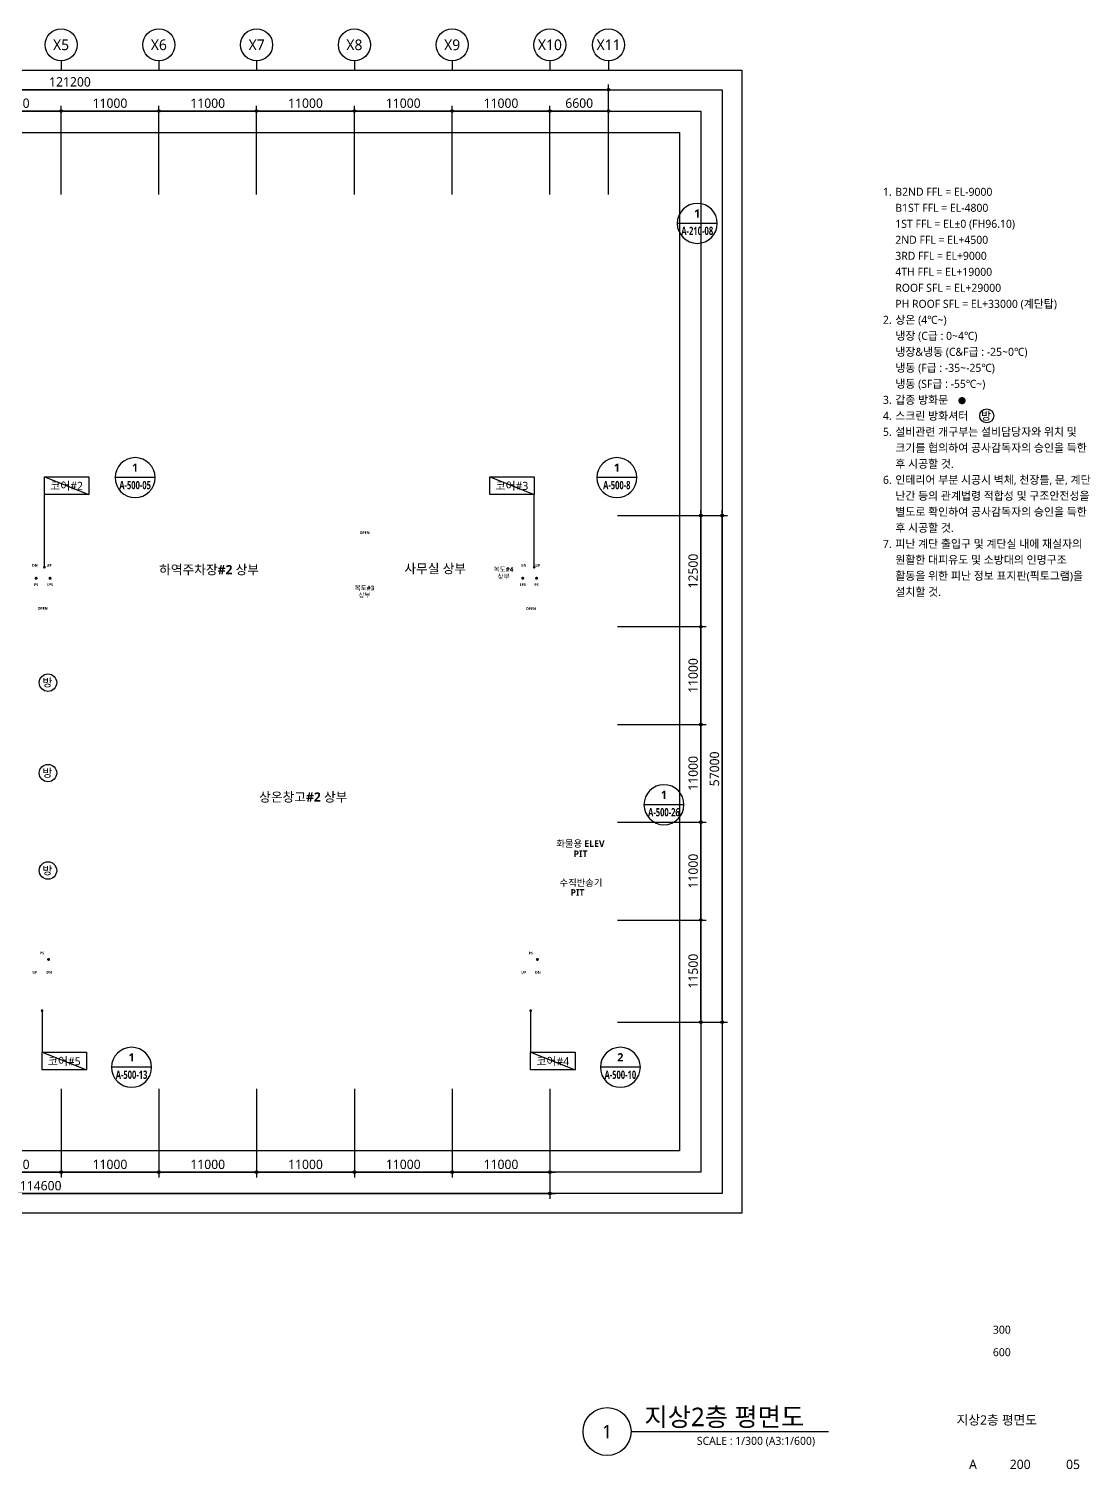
# Model space of a CAD drawing. Header units: millimetres. Extents: x -867282 to 190005487, y -1022614 to 455456909.
# Drawn here: x 1131749 to 1251178, y 7641 to 169666 of the extents above; entities that cross this region are included whole.
import ezdxf
from ezdxf.enums import TextEntityAlignment as Align

# ---------------------------------------------------------------- set-up
doc = ezdxf.new("R2010")
doc.units = ezdxf.units.MM
doc.header["$LTSCALE"] = 400
doc.header["$MEASUREMENT"] = 0
doc.header["$PDSIZE"] = -10
doc.layers.get('0').update_dxf_attribs({"linetype": 'CONTINUOUS'})
doc.layers.get('Defpoints').update_dxf_attribs({"color": 153, "linetype": 'CONTINUOUS'})
for name, color, linetype in [('A-ANNO-GRA1', 7, 'CONTINUOUS'), ('A-ANNO-NOTE', 7, 'CONTINUOUS'), ('A-ANNO-TEXT1', 7, 'CONTINUOUS'), ('A-ANNO-TEXT2', 3, 'CONTINUOUS'), ('A-ANNO-TITL', 7, 'CONTINUOUS'), ('A-FLOR-MARK-ARCH', 1, 'CONTINUOUS'), ('A-ST-AXIS-BUB', 7, 'CONTINUOUS'), ('A-ST-AXIS-DIM', 7, 'CONTINUOUS'), ('AA-MKXS', 3, 'CONTINUOUS'), ('AA-XXXX-TXT1', 2, 'CONTINUOUS')]:
    doc.layers.add(name, color=color, linetype=linetype)
doc.layers.add('Defpoint', color=161, linetype='CONTINUOUS', plot=False)
doc.styles.add('2020음성 1차', font='')
doc.styles.add('SAMOO', font='romans.shx', dxfattribs={"bigfont": 'whgtxt.shx'})
doc.styles.add('SH_대대리576', font='malgun.ttf')
doc.styles.add('SH_진천_나눔', font='')
doc.styles.get('2020음성 1차').set_extended_font_data('NanumGothic', bold=True)
doc.styles.get('SH_진천_나눔').set_extended_font_data('NanumGothic', bold=True)
doc.dimstyles.new('SHP 600', dxfattribs={"dimscale": 300, "dimtxt": 3.5, "dimasz": 1, "dimexe": 2, "dimexo": 2, "dimgap": 1, "dimtad": 1, "dimdec": 0, "dimzin": 0, "dimdsep": 46, "dimtxsty": 'SH_대대리576', "dimblk": 'DIMDOT', "dimcen": 0.09, "dimclrt": 3, "dimadec": 0, "dimazin": 1, "dimtfac": 1, "dimtdec": 0, "dimtix": 1, "dimtmove": 2, "dimatfit": 0, "dimldrblk": 'DIMDOT', "dimfxl": 1, "dimtolj": 1, "dimtzin": 0, "dimarcsym": 0})

# ---------------------------------------------------------------- blocks, each defined once
blk = doc.blocks.new('DIMDOT')
at = {"color": 0}
blk.add_line((-2, 0), (2, 0), dxfattribs=at)
for radius in [0.5, 0.25]:
    blk.add_circle((0, 0), radius, dxfattribs=at)
blk = doc.blocks.new('*D26')
at = {"layer": 'A-ST-AXIS-DIM', "color": 0, "lineweight": -2, "transparency": 16777216}
for p, q in [((1075782, 151016), (1075782, 163416)), ((1196682, 162816), (1076082, 162816)), ((1196982, 151016), (1196982, 163416))]:
    blk.add_line(p, q, dxfattribs=at)
at = {"layer": 'Defpoints', "color": 0, "transparency": 16777216}
for p in [(1075782, 162816), (1075782, 150416), (1196982, 150416)]:
    blk.add_point(p, dxfattribs=at)
at = {"layer": 'A-ST-AXIS-DIM', "color": 0, "linetype": 'ByBlock', "lineweight": -2, "transparency": 16777216, "xscale": 300, "yscale": 300, "zscale": 300, "rotation": 180}
blk.add_blockref('DIMDOT', (1075782, 162816), dxfattribs=at)
at = {"layer": 'A-ST-AXIS-DIM', "color": 0, "linetype": 'ByBlock', "lineweight": -2, "transparency": 16777216, "xscale": 300, "yscale": 300, "zscale": 300}
blk.add_blockref('DIMDOT', (1196982, 162816), dxfattribs=at)
at = {"layer": 'A-ST-AXIS-DIM', "color": 3, "transparency": 16777216, "insert": (1136382, 163694), "char_height": 1050, "attachment_point": 5, "style": 'SH_대대리576'}
blk.add_mtext('\\A1;121200', dxfattribs=at)
blk = doc.blocks.new('*D30')
at = {"layer": 'A-ST-AXIS-DIM', "color": 0, "lineweight": -2, "transparency": 16777216}
for p, q in [((1124382, 151016), (1124382, 161016)), ((1135082, 160416), (1124682, 160416)), ((1135382, 151016), (1135382, 161016))]:
    blk.add_line(p, q, dxfattribs=at)
at = {"layer": 'Defpoints', "color": 0, "transparency": 16777216}
for p in [(1124382, 160416), (1124382, 150416), (1135382, 150416)]:
    blk.add_point(p, dxfattribs=at)
at = {"layer": 'A-ST-AXIS-DIM', "color": 0, "linetype": 'ByBlock', "lineweight": -2, "transparency": 16777216, "xscale": 300, "yscale": 300, "zscale": 300, "rotation": 180}
blk.add_blockref('DIMDOT', (1124382, 160416), dxfattribs=at)
at = {"layer": 'A-ST-AXIS-DIM', "color": 0, "linetype": 'ByBlock', "lineweight": -2, "transparency": 16777216, "xscale": 300, "yscale": 300, "zscale": 300}
blk.add_blockref('DIMDOT', (1135382, 160416), dxfattribs=at)
at = {"layer": 'A-ST-AXIS-DIM', "color": 3, "transparency": 16777216, "insert": (1129882, 161292), "char_height": 1050, "attachment_point": 5, "style": 'SH_대대리576'}
blk.add_mtext('\\A1;11000', dxfattribs=at)
blk = doc.blocks.new('*D31')
at = {"layer": 'A-ST-AXIS-DIM', "color": 0, "lineweight": -2, "transparency": 16777216}
for p, q in [((1135382, 151016), (1135382, 161016)), ((1146082, 160416), (1135682, 160416)), ((1146382, 151016), (1146382, 161016))]:
    blk.add_line(p, q, dxfattribs=at)
at = {"layer": 'Defpoints', "color": 0, "transparency": 16777216}
for p in [(1135382, 160416), (1135382, 150416), (1146382, 150416)]:
    blk.add_point(p, dxfattribs=at)
at = {"layer": 'A-ST-AXIS-DIM', "color": 0, "linetype": 'ByBlock', "lineweight": -2, "transparency": 16777216, "xscale": 300, "yscale": 300, "zscale": 300, "rotation": 180}
blk.add_blockref('DIMDOT', (1135382, 160416), dxfattribs=at)
at = {"layer": 'A-ST-AXIS-DIM', "color": 0, "linetype": 'ByBlock', "lineweight": -2, "transparency": 16777216, "xscale": 300, "yscale": 300, "zscale": 300}
blk.add_blockref('DIMDOT', (1146382, 160416), dxfattribs=at)
at = {"layer": 'A-ST-AXIS-DIM', "color": 3, "transparency": 16777216, "insert": (1140882, 161292), "char_height": 1050, "attachment_point": 5, "style": 'SH_대대리576'}
blk.add_mtext('\\A1;11000', dxfattribs=at)
blk = doc.blocks.new('*D32')
at = {"layer": 'A-ST-AXIS-DIM', "color": 0, "lineweight": -2, "transparency": 16777216}
for p, q in [((1146382, 151016), (1146382, 161016)), ((1157082, 160416), (1146682, 160416)), ((1157382, 151016), (1157382, 161016))]:
    blk.add_line(p, q, dxfattribs=at)
at = {"layer": 'Defpoints', "color": 0, "transparency": 16777216}
for p in [(1146382, 160416), (1146382, 150416), (1157382, 150416)]:
    blk.add_point(p, dxfattribs=at)
at = {"layer": 'A-ST-AXIS-DIM', "color": 0, "linetype": 'ByBlock', "lineweight": -2, "transparency": 16777216, "xscale": 300, "yscale": 300, "zscale": 300, "rotation": 180}
blk.add_blockref('DIMDOT', (1146382, 160416), dxfattribs=at)
at = {"layer": 'A-ST-AXIS-DIM', "color": 0, "linetype": 'ByBlock', "lineweight": -2, "transparency": 16777216, "xscale": 300, "yscale": 300, "zscale": 300}
blk.add_blockref('DIMDOT', (1157382, 160416), dxfattribs=at)
at = {"layer": 'A-ST-AXIS-DIM', "color": 3, "transparency": 16777216, "insert": (1151882, 161292), "char_height": 1050, "attachment_point": 5, "style": 'SH_대대리576'}
blk.add_mtext('\\A1;11000', dxfattribs=at)
blk = doc.blocks.new('*D33')
at = {"layer": 'A-ST-AXIS-DIM', "color": 0, "lineweight": -2, "transparency": 16777216}
for p, q in [((1157382, 151016), (1157382, 161016)), ((1168082, 160416), (1157682, 160416)), ((1168382, 151016), (1168382, 161016))]:
    blk.add_line(p, q, dxfattribs=at)
at = {"layer": 'Defpoints', "color": 0, "transparency": 16777216}
for p in [(1157382, 160416), (1157382, 150416), (1168382, 150416)]:
    blk.add_point(p, dxfattribs=at)
at = {"layer": 'A-ST-AXIS-DIM', "color": 0, "linetype": 'ByBlock', "lineweight": -2, "transparency": 16777216, "xscale": 300, "yscale": 300, "zscale": 300, "rotation": 180}
blk.add_blockref('DIMDOT', (1157382, 160416), dxfattribs=at)
at = {"layer": 'A-ST-AXIS-DIM', "color": 0, "linetype": 'ByBlock', "lineweight": -2, "transparency": 16777216, "xscale": 300, "yscale": 300, "zscale": 300}
blk.add_blockref('DIMDOT', (1168382, 160416), dxfattribs=at)
at = {"layer": 'A-ST-AXIS-DIM', "color": 3, "transparency": 16777216, "insert": (1162882, 161292), "char_height": 1050, "attachment_point": 5, "style": 'SH_대대리576'}
blk.add_mtext('\\A1;11000', dxfattribs=at)
blk = doc.blocks.new('*D34')
at = {"layer": 'A-ST-AXIS-DIM', "color": 0, "lineweight": -2, "transparency": 16777216}
for p, q in [((1168382, 151016), (1168382, 161016)), ((1179082, 160416), (1168682, 160416)), ((1179382, 151016), (1179382, 161016))]:
    blk.add_line(p, q, dxfattribs=at)
at = {"layer": 'Defpoints', "color": 0, "transparency": 16777216}
for p in [(1168382, 160416), (1168382, 150416), (1179382, 150416)]:
    blk.add_point(p, dxfattribs=at)
at = {"layer": 'A-ST-AXIS-DIM', "color": 0, "linetype": 'ByBlock', "lineweight": -2, "transparency": 16777216, "xscale": 300, "yscale": 300, "zscale": 300, "rotation": 180}
blk.add_blockref('DIMDOT', (1168382, 160416), dxfattribs=at)
at = {"layer": 'A-ST-AXIS-DIM', "color": 0, "linetype": 'ByBlock', "lineweight": -2, "transparency": 16777216, "xscale": 300, "yscale": 300, "zscale": 300}
blk.add_blockref('DIMDOT', (1179382, 160416), dxfattribs=at)
at = {"layer": 'A-ST-AXIS-DIM', "color": 3, "transparency": 16777216, "insert": (1173882, 161292), "char_height": 1050, "attachment_point": 5, "style": 'SH_대대리576'}
blk.add_mtext('\\A1;11000', dxfattribs=at)
blk = doc.blocks.new('*D35')
at = {"layer": 'A-ST-AXIS-DIM', "color": 0, "lineweight": -2, "transparency": 16777216}
for p, q in [((1179382, 151016), (1179382, 161016)), ((1190082, 160416), (1179682, 160416)), ((1190382, 151016), (1190382, 161016))]:
    blk.add_line(p, q, dxfattribs=at)
at = {"layer": 'Defpoints', "color": 0, "transparency": 16777216}
for p in [(1179382, 160416), (1179382, 150416), (1190382, 150416)]:
    blk.add_point(p, dxfattribs=at)
at = {"layer": 'A-ST-AXIS-DIM', "color": 0, "linetype": 'ByBlock', "lineweight": -2, "transparency": 16777216, "xscale": 300, "yscale": 300, "zscale": 300, "rotation": 180}
blk.add_blockref('DIMDOT', (1179382, 160416), dxfattribs=at)
at = {"layer": 'A-ST-AXIS-DIM', "color": 0, "linetype": 'ByBlock', "lineweight": -2, "transparency": 16777216, "xscale": 300, "yscale": 300, "zscale": 300}
blk.add_blockref('DIMDOT', (1190382, 160416), dxfattribs=at)
at = {"layer": 'A-ST-AXIS-DIM', "color": 3, "transparency": 16777216, "insert": (1184882, 161292), "char_height": 1050, "attachment_point": 5, "style": 'SH_대대리576'}
blk.add_mtext('\\A1;11000', dxfattribs=at)
blk = doc.blocks.new('*D203')
at = {"layer": 'A-ST-AXIS-DIM', "color": 0, "lineweight": -2, "transparency": 16777216}
for p, q in [((1197982, 114916), (1207982, 114916)), ((1207382, 102716), (1207382, 114616)), ((1197982, 102416), (1207982, 102416))]:
    blk.add_line(p, q, dxfattribs=at)
at = {"layer": 'Defpoints', "color": 0, "transparency": 16777216}
for p in [(1197382, 114916), (1207382, 114916), (1197382, 102416)]:
    blk.add_point(p, dxfattribs=at)
at = {"layer": 'A-ST-AXIS-DIM', "color": 0, "linetype": 'ByBlock', "lineweight": -2, "transparency": 16777216, "xscale": 300, "yscale": 300, "zscale": 300}
for p, rotation in [((1207382, 114916), 90), ((1207382, 102416), 270)]:
    blk.add_blockref('DIMDOT', p, dxfattribs=dict(at, rotation=rotation))
at = {"layer": 'A-ST-AXIS-DIM', "color": 3, "transparency": 16777216, "insert": (1206503, 108666), "char_height": 1050, "attachment_point": 5, "rotation": 90, "style": 'SH_대대리576'}
blk.add_mtext('\\A1;12500', dxfattribs=at)
blk = doc.blocks.new('*D204')
at = {"layer": 'A-ST-AXIS-DIM', "color": 0, "lineweight": -2, "transparency": 16777216}
for p, q in [((1197982, 102416), (1207982, 102416)), ((1207382, 91716), (1207382, 102116)), ((1197982, 91416), (1207982, 91416))]:
    blk.add_line(p, q, dxfattribs=at)
at = {"layer": 'Defpoints', "color": 0, "transparency": 16777216}
for p in [(1197382, 102416), (1207382, 102416), (1197382, 91416)]:
    blk.add_point(p, dxfattribs=at)
at = {"layer": 'A-ST-AXIS-DIM', "color": 0, "linetype": 'ByBlock', "lineweight": -2, "transparency": 16777216, "xscale": 300, "yscale": 300, "zscale": 300}
for p, rotation in [((1207382, 102416), 90), ((1207382, 91416), 270)]:
    blk.add_blockref('DIMDOT', p, dxfattribs=dict(at, rotation=rotation))
at = {"layer": 'A-ST-AXIS-DIM', "color": 3, "transparency": 16777216, "insert": (1206506, 96916), "char_height": 1050, "attachment_point": 5, "rotation": 90, "style": 'SH_대대리576'}
blk.add_mtext('\\A1;11000', dxfattribs=at)
blk = doc.blocks.new('*D205')
at = {"layer": 'A-ST-AXIS-DIM', "color": 0, "lineweight": -2, "transparency": 16777216}
for p, q in [((1197982, 91416), (1207982, 91416)), ((1207382, 80716), (1207382, 91116)), ((1197982, 80416), (1207982, 80416))]:
    blk.add_line(p, q, dxfattribs=at)
at = {"layer": 'Defpoints', "color": 0, "transparency": 16777216}
for p in [(1197382, 91416), (1207382, 91416), (1197382, 80416)]:
    blk.add_point(p, dxfattribs=at)
at = {"layer": 'A-ST-AXIS-DIM', "color": 0, "linetype": 'ByBlock', "lineweight": -2, "transparency": 16777216, "xscale": 300, "yscale": 300, "zscale": 300}
for p, rotation in [((1207382, 91416), 90), ((1207382, 80416), 270)]:
    blk.add_blockref('DIMDOT', p, dxfattribs=dict(at, rotation=rotation))
at = {"layer": 'A-ST-AXIS-DIM', "color": 3, "transparency": 16777216, "insert": (1206506, 85916), "char_height": 1050, "attachment_point": 5, "rotation": 90, "style": 'SH_대대리576'}
blk.add_mtext('\\A1;11000', dxfattribs=at)
blk = doc.blocks.new('*D206')
at = {"layer": 'A-ST-AXIS-DIM', "color": 0, "lineweight": -2, "transparency": 16777216}
for p, q in [((1197982, 80416), (1207982, 80416)), ((1207382, 69716), (1207382, 80116)), ((1197982, 69416), (1207982, 69416))]:
    blk.add_line(p, q, dxfattribs=at)
at = {"layer": 'Defpoints', "color": 0, "transparency": 16777216}
for p in [(1197382, 80416), (1207382, 80416), (1197382, 69416)]:
    blk.add_point(p, dxfattribs=at)
at = {"layer": 'A-ST-AXIS-DIM', "color": 0, "linetype": 'ByBlock', "lineweight": -2, "transparency": 16777216, "xscale": 300, "yscale": 300, "zscale": 300}
for p, rotation in [((1207382, 80416), 90), ((1207382, 69416), 270)]:
    blk.add_blockref('DIMDOT', p, dxfattribs=dict(at, rotation=rotation))
at = {"layer": 'A-ST-AXIS-DIM', "color": 3, "transparency": 16777216, "insert": (1206506, 74916), "char_height": 1050, "attachment_point": 5, "rotation": 90, "style": 'SH_대대리576'}
blk.add_mtext('\\A1;11000', dxfattribs=at)
blk = doc.blocks.new('*D207')
at = {"layer": 'A-ST-AXIS-DIM', "color": 0, "lineweight": -2, "transparency": 16777216}
for p, q in [((1197982, 69416), (1207982, 69416)), ((1207382, 58216), (1207382, 69116)), ((1197982, 57916), (1207982, 57916))]:
    blk.add_line(p, q, dxfattribs=at)
at = {"layer": 'Defpoints', "color": 0, "transparency": 16777216}
for p in [(1197382, 69416), (1207382, 69416), (1197382, 57916)]:
    blk.add_point(p, dxfattribs=at)
at = {"layer": 'A-ST-AXIS-DIM', "color": 0, "linetype": 'ByBlock', "lineweight": -2, "transparency": 16777216, "xscale": 300, "yscale": 300, "zscale": 300}
for p, rotation in [((1207382, 69416), 90), ((1207382, 57916), 270)]:
    blk.add_blockref('DIMDOT', p, dxfattribs=dict(at, rotation=rotation))
at = {"layer": 'A-ST-AXIS-DIM', "color": 3, "transparency": 16777216, "insert": (1206505, 63666), "char_height": 1050, "attachment_point": 5, "rotation": 90, "style": 'SH_대대리576'}
blk.add_mtext('\\A1;11500', dxfattribs=at)
blk = doc.blocks.new('*D208')
at = {"layer": 'A-ST-AXIS-DIM', "color": 0, "lineweight": -2, "transparency": 16777216}
for p, q in [((1197982, 114916), (1210382, 114916)), ((1209782, 58216), (1209782, 114616)), ((1197982, 57916), (1210382, 57916))]:
    blk.add_line(p, q, dxfattribs=at)
at = {"layer": 'Defpoints', "color": 0, "transparency": 16777216}
for p in [(1197382, 114916), (1209782, 114916), (1197382, 57916)]:
    blk.add_point(p, dxfattribs=at)
at = {"layer": 'A-ST-AXIS-DIM', "color": 0, "linetype": 'ByBlock', "lineweight": -2, "transparency": 16777216, "xscale": 300, "yscale": 300, "zscale": 300}
for p, rotation in [((1209782, 114916), 90), ((1209782, 57916), 270)]:
    blk.add_blockref('DIMDOT', p, dxfattribs=dict(at, rotation=rotation))
at = {"layer": 'A-ST-AXIS-DIM', "color": 3, "transparency": 16777216, "insert": (1208905, 86416), "char_height": 1050, "attachment_point": 5, "rotation": 90, "style": 'SH_대대리576'}
blk.add_mtext('\\A1;57000', dxfattribs=at)
blk = doc.blocks.new('*D209')
at = {"layer": 'A-ST-AXIS-DIM', "color": 0, "lineweight": -2, "transparency": 16777216}
for p, q in [((1179382, 50445), (1179382, 40445)), ((1190382, 50445), (1190382, 40445)), ((1179682, 41045), (1190082, 41045))]:
    blk.add_line(p, q, dxfattribs=at)
at = {"layer": 'Defpoints', "color": 0, "transparency": 16777216}
for p in [(1179382, 51045), (1190382, 51045), (1190382, 41045)]:
    blk.add_point(p, dxfattribs=at)
at = {"layer": 'A-ST-AXIS-DIM', "color": 0, "linetype": 'ByBlock', "lineweight": -2, "transparency": 16777216, "xscale": 300, "yscale": 300, "zscale": 300, "rotation": 180}
blk.add_blockref('DIMDOT', (1179382, 41045), dxfattribs=at)
at = {"layer": 'A-ST-AXIS-DIM', "color": 0, "linetype": 'ByBlock', "lineweight": -2, "transparency": 16777216, "xscale": 300, "yscale": 300, "zscale": 300}
blk.add_blockref('DIMDOT', (1190382, 41045), dxfattribs=at)
at = {"layer": 'A-ST-AXIS-DIM', "color": 3, "transparency": 16777216, "insert": (1184882, 41921), "char_height": 1050, "attachment_point": 5, "style": 'SH_대대리576'}
blk.add_mtext('\\A1;11000', dxfattribs=at)
blk = doc.blocks.new('*D210')
at = {"layer": 'A-ST-AXIS-DIM', "color": 0, "lineweight": -2, "transparency": 16777216}
for p, q in [((1168382, 50445), (1168382, 40445)), ((1179382, 50445), (1179382, 40445)), ((1168682, 41045), (1179082, 41045))]:
    blk.add_line(p, q, dxfattribs=at)
at = {"layer": 'Defpoints', "color": 0, "transparency": 16777216}
for p in [(1168382, 51045), (1179382, 51045), (1179382, 41045)]:
    blk.add_point(p, dxfattribs=at)
at = {"layer": 'A-ST-AXIS-DIM', "color": 0, "linetype": 'ByBlock', "lineweight": -2, "transparency": 16777216, "xscale": 300, "yscale": 300, "zscale": 300, "rotation": 180}
blk.add_blockref('DIMDOT', (1168382, 41045), dxfattribs=at)
at = {"layer": 'A-ST-AXIS-DIM', "color": 0, "linetype": 'ByBlock', "lineweight": -2, "transparency": 16777216, "xscale": 300, "yscale": 300, "zscale": 300}
blk.add_blockref('DIMDOT', (1179382, 41045), dxfattribs=at)
at = {"layer": 'A-ST-AXIS-DIM', "color": 3, "transparency": 16777216, "insert": (1173882, 41921), "char_height": 1050, "attachment_point": 5, "style": 'SH_대대리576'}
blk.add_mtext('\\A1;11000', dxfattribs=at)
blk = doc.blocks.new('*D211')
at = {"layer": 'A-ST-AXIS-DIM', "color": 0, "lineweight": -2, "transparency": 16777216}
for p, q in [((1157382, 50445), (1157382, 40445)), ((1168382, 50445), (1168382, 40445)), ((1157682, 41045), (1168082, 41045))]:
    blk.add_line(p, q, dxfattribs=at)
at = {"layer": 'Defpoints', "color": 0, "transparency": 16777216}
for p in [(1157382, 51045), (1168382, 51045), (1168382, 41045)]:
    blk.add_point(p, dxfattribs=at)
at = {"layer": 'A-ST-AXIS-DIM', "color": 0, "linetype": 'ByBlock', "lineweight": -2, "transparency": 16777216, "xscale": 300, "yscale": 300, "zscale": 300, "rotation": 180}
blk.add_blockref('DIMDOT', (1157382, 41045), dxfattribs=at)
at = {"layer": 'A-ST-AXIS-DIM', "color": 0, "linetype": 'ByBlock', "lineweight": -2, "transparency": 16777216, "xscale": 300, "yscale": 300, "zscale": 300}
blk.add_blockref('DIMDOT', (1168382, 41045), dxfattribs=at)
at = {"layer": 'A-ST-AXIS-DIM', "color": 3, "transparency": 16777216, "insert": (1162882, 41921), "char_height": 1050, "attachment_point": 5, "style": 'SH_대대리576'}
blk.add_mtext('\\A1;11000', dxfattribs=at)
blk = doc.blocks.new('*D212')
at = {"layer": 'A-ST-AXIS-DIM', "color": 0, "lineweight": -2, "transparency": 16777216}
for p, q in [((1146382, 50445), (1146382, 40445)), ((1157382, 50445), (1157382, 40445)), ((1146682, 41045), (1157082, 41045))]:
    blk.add_line(p, q, dxfattribs=at)
at = {"layer": 'Defpoints', "color": 0, "transparency": 16777216}
for p in [(1146382, 51045), (1157382, 51045), (1157382, 41045)]:
    blk.add_point(p, dxfattribs=at)
at = {"layer": 'A-ST-AXIS-DIM', "color": 0, "linetype": 'ByBlock', "lineweight": -2, "transparency": 16777216, "xscale": 300, "yscale": 300, "zscale": 300, "rotation": 180}
blk.add_blockref('DIMDOT', (1146382, 41045), dxfattribs=at)
at = {"layer": 'A-ST-AXIS-DIM', "color": 0, "linetype": 'ByBlock', "lineweight": -2, "transparency": 16777216, "xscale": 300, "yscale": 300, "zscale": 300}
blk.add_blockref('DIMDOT', (1157382, 41045), dxfattribs=at)
at = {"layer": 'A-ST-AXIS-DIM', "color": 3, "transparency": 16777216, "insert": (1151882, 41921), "char_height": 1050, "attachment_point": 5, "style": 'SH_대대리576'}
blk.add_mtext('\\A1;11000', dxfattribs=at)
blk = doc.blocks.new('*D213')
at = {"layer": 'A-ST-AXIS-DIM', "color": 0, "lineweight": -2, "transparency": 16777216}
for p, q in [((1135382, 50445), (1135382, 40445)), ((1146382, 50445), (1146382, 40445)), ((1135682, 41045), (1146082, 41045))]:
    blk.add_line(p, q, dxfattribs=at)
at = {"layer": 'Defpoints', "color": 0, "transparency": 16777216}
for p in [(1135382, 51045), (1146382, 51045), (1146382, 41045)]:
    blk.add_point(p, dxfattribs=at)
at = {"layer": 'A-ST-AXIS-DIM', "color": 0, "linetype": 'ByBlock', "lineweight": -2, "transparency": 16777216, "xscale": 300, "yscale": 300, "zscale": 300, "rotation": 180}
blk.add_blockref('DIMDOT', (1135382, 41045), dxfattribs=at)
at = {"layer": 'A-ST-AXIS-DIM', "color": 0, "linetype": 'ByBlock', "lineweight": -2, "transparency": 16777216, "xscale": 300, "yscale": 300, "zscale": 300}
blk.add_blockref('DIMDOT', (1146382, 41045), dxfattribs=at)
at = {"layer": 'A-ST-AXIS-DIM', "color": 3, "transparency": 16777216, "insert": (1140882, 41921), "char_height": 1050, "attachment_point": 5, "style": 'SH_대대리576'}
blk.add_mtext('\\A1;11000', dxfattribs=at)
blk = doc.blocks.new('*D214')
at = {"layer": 'A-ST-AXIS-DIM', "color": 0, "lineweight": -2, "transparency": 16777216}
for p, q in [((1124382, 50445), (1124382, 40445)), ((1135382, 50445), (1135382, 40445)), ((1124682, 41045), (1135082, 41045))]:
    blk.add_line(p, q, dxfattribs=at)
at = {"layer": 'Defpoints', "color": 0, "transparency": 16777216}
for p in [(1124382, 51045), (1135382, 51045), (1135382, 41045)]:
    blk.add_point(p, dxfattribs=at)
at = {"layer": 'A-ST-AXIS-DIM', "color": 0, "linetype": 'ByBlock', "lineweight": -2, "transparency": 16777216, "xscale": 300, "yscale": 300, "zscale": 300, "rotation": 180}
blk.add_blockref('DIMDOT', (1124382, 41045), dxfattribs=at)
at = {"layer": 'A-ST-AXIS-DIM', "color": 0, "linetype": 'ByBlock', "lineweight": -2, "transparency": 16777216, "xscale": 300, "yscale": 300, "zscale": 300}
blk.add_blockref('DIMDOT', (1135382, 41045), dxfattribs=at)
at = {"layer": 'A-ST-AXIS-DIM', "color": 3, "transparency": 16777216, "insert": (1129882, 41921), "char_height": 1050, "attachment_point": 5, "style": 'SH_대대리576'}
blk.add_mtext('\\A1;11000', dxfattribs=at)
blk = doc.blocks.new('*D219')
at = {"layer": 'A-ST-AXIS-DIM', "color": 0, "lineweight": -2, "transparency": 16777216}
for p, q in [((1075782, 50445), (1075782, 38045)), ((1190382, 50445), (1190382, 38045)), ((1076082, 38645), (1190082, 38645))]:
    blk.add_line(p, q, dxfattribs=at)
at = {"layer": 'Defpoints', "color": 0, "transparency": 16777216}
for p in [(1075782, 51045), (1190382, 51045), (1190382, 38645)]:
    blk.add_point(p, dxfattribs=at)
at = {"layer": 'A-ST-AXIS-DIM', "color": 0, "linetype": 'ByBlock', "lineweight": -2, "transparency": 16777216, "xscale": 300, "yscale": 300, "zscale": 300, "rotation": 180}
blk.add_blockref('DIMDOT', (1075782, 38645), dxfattribs=at)
at = {"layer": 'A-ST-AXIS-DIM', "color": 0, "linetype": 'ByBlock', "lineweight": -2, "transparency": 16777216, "xscale": 300, "yscale": 300, "zscale": 300}
blk.add_blockref('DIMDOT', (1190382, 38645), dxfattribs=at)
at = {"layer": 'A-ST-AXIS-DIM', "color": 3, "transparency": 16777216, "insert": (1133082, 39524), "char_height": 1050, "attachment_point": 5, "style": 'SH_대대리576'}
blk.add_mtext('\\A1;114600', dxfattribs=at)
blk = doc.blocks.new('G$C3CD03619')
at = {"layer": 'A-ANNO-GRA1'}
blk.add_circle((11731, 792), 792, dxfattribs=at)
at = {"layer": 'A-FLOR-MARK-ARCH', "const_width": 408}
blk.add_lwpolyline([(8743, 2498, 1), (9152, 2498, 1)], format="xyb", close=True, dxfattribs=at)
at = {"layer": 'A-ANNO-NOTE', "style": 'SH_대대리576'}
blk.add_text('방', height=900, dxfattribs=at).set_placement((11108, 342))
at = {"layer": 'A-ANNO-TITL', "style": 'SH_대대리576'}
for s, p in [('1.', (547, 25992)), ('2.', (547, 11592)), ('3.', (547, 2592)), ('4.', (547, 792)), ('5.', (547, -1008)), ('6.', (547, -6408)), ('7.', (547, -13608))]:
    blk.add_text(s, height=900, dxfattribs=at).set_placement(p, align=Align.MIDDLE_CENTER)
for s, p in [('B2ND FFL = EL-9000', (1447, 25992)), ('B1ST FFL = EL-4800', (1447, 24192)), ('1ST FFL = EL%%p0 (FH96.10)', (1447, 22392)), ('2ND FFL = EL+4500', (1447, 20592)), ('3RD FFL = EL+9000', (1447, 18792)), ('4TH FFL = EL+19000', (1447, 16992)), ('ROOF SFL = EL+29000', (1447, 15192)), ('PH ROOF SFL = EL+33000 (계단탑)', (1447, 13392)), ('상온 (4℃~)', (1447, 11592)), ('냉장 (C급 : 0~4℃)', (1447, 9792)), ('냉장&냉동 (C&F급 : -25~0℃)', (1447, 7992)), ('냉동 (F급 : -35~-25℃)', (1447, 6192)), ('냉동 (SF급 : -55℃~)', (1447, 4392)), ('갑종 방화문', (1447, 2592)), ('스크린 방화셔터', (1447, 792)), ('설비관련 개구부는 설비담당자와 위치 및', (1447, -1008)), ('크기를 협의하여 공사감독자의 승인을 득한', (1447, -2808)), ('후 시공할 것.', (1447, -4608)), ('인테리어 부분 시공시 벽체, 천장틀, 문, 계단', (1447, -6408)), ('난간 등의 관계법령 적합성 및 구조안전성을', (1447, -8208)), ('별도로 확인하여 공사감독자의 승인을 득한', (1447, -10008)), ('후 시공할 것.', (1447, -11808)), ('피난 계단 출입구 및 계단실 내에 재실자의', (1447, -13608)), ('원활한 대피유도 및 소방대의 인명구조', (1447, -15408)), ('활동을 위한 피난 정보 표지판(픽토그램)을', (1447, -17208)), ('설치할 것.', (1447, -19008))]:
    blk.add_text(s, height=900, dxfattribs=at).set_placement(p, align=Align.MIDDLE_LEFT)
blk = doc.blocks.new('A-ST-AXIS-BUB-1')
at = {"layer": 'A-ST-AXIS-BUB'}
blk.add_line((0, 350), (0, 0), dxfattribs=at)
blk.add_circle((0, 950), 600, dxfattribs=at)
blk = doc.blocks.new('*U392')
at = {"layer": 'AA-MKXS', "color": 3, "linetype": 'Continuous', "ltscale": 5}
blk.add_line((-5.999976, 0), (5.999976, 0), dxfattribs=at)
blk.add_circle((0, 0), 5.999976, dxfattribs=at)
at = {"layer": 'AA-MKXS', "style": 'SAMOO', "width": 0.85}
blk.add_attdef('ViewNUM', text='', height=2.5, dxfattribs=at).set_placement((0, 1), align=Align.BOTTOM_CENTER)
blk.add_attdef('SheetNUM', text='', height=2.5, dxfattribs=at).set_placement((0, -1), align=Align.TOP_CENTER)
blk = doc.blocks.new('*U394')
at = {"layer": 'A-ANNO-TITL'}
blk.add_line((0, 0), (3700, 0), dxfattribs=at)
blk.add_circle((-450, 0), 450, dxfattribs=at)
at = {"layer": 'AA-XXXX-TXT1', "style": 'SH_대대리576'}
blk.add_attdef('DWG.TITLE', (250, 100), '', height=350, dxfattribs=at)
at = {"layer": 'AA-XXXX-TXT1', "color": 7, "style": 'SH_대대리576'}
blk.add_attdef('NO1', text='', height=300, dxfattribs=at).set_placement((-450, 0), align=Align.MIDDLE)
at = {"layer": 'AA-XXXX-TXT1', "style": 'SH_대대리576'}
blk.add_attdef('SCALE', text='', height=150, dxfattribs=at).set_placement((3450, -100), align=Align.TOP_RIGHT)
blk = doc.blocks.new('*D399')
at = {"layer": 'A-ST-AXIS-DIM', "color": 0, "lineweight": -2, "transparency": 16777216}
for p, q in [((1190382, 151016), (1190382, 161016)), ((1196682, 160416), (1190682, 160416)), ((1196982, 151016), (1196982, 161016))]:
    blk.add_line(p, q, dxfattribs=at)
at = {"layer": 'Defpoints', "color": 0, "transparency": 16777216}
for p in [(1190382, 160416), (1190382, 150416), (1196982, 150416)]:
    blk.add_point(p, dxfattribs=at)
at = {"layer": 'A-ST-AXIS-DIM', "color": 0, "linetype": 'ByBlock', "lineweight": -2, "transparency": 16777216, "xscale": 300, "yscale": 300, "zscale": 300, "rotation": 180}
blk.add_blockref('DIMDOT', (1190382, 160416), dxfattribs=at)
at = {"layer": 'A-ST-AXIS-DIM', "color": 0, "linetype": 'ByBlock', "lineweight": -2, "transparency": 16777216, "xscale": 300, "yscale": 300, "zscale": 300}
blk.add_blockref('DIMDOT', (1196982, 160416), dxfattribs=at)
at = {"layer": 'A-ST-AXIS-DIM', "color": 3, "transparency": 16777216, "insert": (1193682, 161296), "char_height": 1050, "attachment_point": 5, "style": 'SH_대대리576'}
blk.add_mtext('\\A1;6600', dxfattribs=at)

msp = doc.modelspace()

# ---------------------------------------------------------------- linework, layer by layer
at = {"layer": 'A-ANNO-GRA1'}
for points in [[(1138504.9, 117278.6), (1133504.9, 117278.6), (1133504.9, 119278.6), (1138504.9, 119278.6)], [(1188613.9, 117278.6), (1183613.9, 117278.6), (1183613.9, 119278.6), (1188613.9, 119278.6)], [(1138242.7, 52555.9), (1133242.7, 52555.9), (1133242.7, 54555.9), (1138242.7, 54555.9)], [(1193212.4, 52555.9), (1188212.4, 52555.9), (1188212.4, 54555.9), (1193212.4, 54555.9)]]:
    msp.add_lwpolyline(points, close=True, dxfattribs=at)
for points in [[(1133504.9, 109100.9), (1133504.9, 117278.6)], [(1188613.9, 109100.9), (1188613.9, 117278.6)], [(1133242.7, 59219.9), (1133242.7, 54555.9)], [(1188212.4, 59219.9), (1188212.4, 54555.9)]]:
    msp.add_lwpolyline(points, dxfattribs=at)
at = {"layer": 'A-ANNO-GRA1', "const_width": 150}
for points in [[(1133429.9, 109100.9, 1), (1133579.9, 109100.9, 1)], [(1188538.9, 109100.9, 1), (1188688.9, 109100.9, 1)], [(1133317.7, 59219.9, 1), (1133167.7, 59219.9, 1)], [(1188287.4, 59219.9, 1), (1188137.4, 59219.9, 1)]]:
    msp.add_lwpolyline(points, format="xyb", close=True, dxfattribs=at)
at = {"layer": 'A-ANNO-GRA1'}
for centre in [(1133906.5, 96116.3), (1133906.5, 85948), (1133906.5, 74983.8)]:
    msp.add_circle(centre, 979.8, dxfattribs=at)
at = {"layer": 'A-FLOR-MARK-ARCH', "const_width": 168.8}
for points in [[(1132488.3, 107857.2, 1), (1132657.1, 107857.2, 1)], [(1134052.6, 107857.2, 1), (1134221.3, 107857.2, 1)], [(1187245.9, 107861.8, 1), (1187414.7, 107861.8, 1)], [(1188798.9, 107861.8, 1), (1188967.6, 107861.8, 1)], [(1133889.7, 64989.1, 1), (1134058.5, 64989.1, 1)], [(1188889.7, 64984.6, 1), (1189058.5, 64984.6, 1)]]:
    msp.add_lwpolyline(points, format="xyb", close=True, dxfattribs=at)
at = {"layer": 'Defpoint'}
for p, q in [((1133504.9, 119278.6), (1138504.9, 117278.6)), ((1183613.9, 119278.6), (1188613.9, 117278.6)), ((1133242.7, 54555.9), (1138242.7, 52555.9)), ((1188212.4, 54555.9), (1193212.4, 52555.9))]:
    msp.add_line(p, q, dxfattribs=at)
for points in [[(1211981.8, 36444.9), (1040781.8, 36444.9), (1040781.8, 165016.3), (1211981.8, 165016.3)], [(1209781.8, 38644.9), (1042981.8, 38644.9), (1042981.8, 162816.3), (1209781.8, 162816.3)], [(1207381.8, 41044.9), (1045381.8, 41044.9), (1045381.8, 160416.3), (1207381.8, 160416.3)], [(1204981.8, 43444.9), (1047781.8, 43444.9), (1047781.8, 158016.3), (1204981.8, 158016.3)]]:
    msp.add_lwpolyline(points, close=True, dxfattribs=at)

# ---------------------------------------------------------------- block references
msp.add_blockref('G$C3CD03619', (1227802.4, 125338.9))
ref = msp.add_blockref('*U392', (1206963.5, 147779.8), dxfattribs=dict(xscale=-375.0015000059622, yscale=375.0015000059622, zscale=375.0015000059622))
ref.add_attrib('SheetNUM', 'A-210-08', dxfattribs={"layer": 'AA-MKXS', "height": 937.5, "style": '2020음성 1차', "width": 0.7}).set_placement((1206963.5, 147404.8), align=Align.TOP_CENTER)
ref.add_attrib('ViewNUM', '1', dxfattribs={"layer": 'AA-MKXS', "height": 937.5, "style": '2020음성 1차'}).set_placement((1206963.5, 148154.8), align=Align.BOTTOM_CENTER)
ref = msp.add_blockref('*U392', (1143713.5, 119179.8), dxfattribs=dict(xscale=-375.0015000059622, yscale=375.0015000059622, zscale=375.0015000059622))
ref.add_attrib('SheetNUM', 'A-500-05', dxfattribs={"layer": 'AA-MKXS', "height": 930, "style": '2020음성 1차', "width": 0.7}).set_placement((1143713.5, 118804.8, 103000), align=Align.TOP_CENTER)
ref.add_attrib('ViewNUM', '1', dxfattribs={"layer": 'AA-MKXS', "height": 930, "style": '2020음성 1차'}).set_placement((1143713.5, 119554.8, 103000), align=Align.BOTTOM_CENTER)
ref = msp.add_blockref('*U392', (1197913.5, 119179.8), dxfattribs=dict(xscale=-375.0015000059622, yscale=375.0015000059622, zscale=375.0015000059622))
ref.add_attrib('SheetNUM', 'A-500-8', dxfattribs={"layer": 'AA-MKXS', "height": 930, "style": '2020음성 1차', "width": 0.7}).set_placement((1197913.5, 118804.8, 103000), align=Align.TOP_CENTER)
ref.add_attrib('ViewNUM', '1', dxfattribs={"layer": 'AA-MKXS', "height": 930, "style": '2020음성 1차'}).set_placement((1197913.5, 119554.8, 103000), align=Align.BOTTOM_CENTER)
ref = msp.add_blockref('*U392', (1203217.1, 82383.3), dxfattribs=dict(xscale=-375.0015000059622, yscale=375.0015000059622, zscale=375.0015000059622))
ref.add_attrib('SheetNUM', 'A-500-26', dxfattribs={"layer": 'AA-MKXS', "height": 930, "style": '2020음성 1차', "width": 0.7}).set_placement((1203217.1, 82008.3), align=Align.TOP_CENTER)
ref.add_attrib('ViewNUM', '1', dxfattribs={"layer": 'AA-MKXS', "height": 930, "style": '2020음성 1차'}).set_placement((1203217.1, 82758.3), align=Align.BOTTOM_CENTER)
ref = msp.add_blockref('*U392', (1143313.5, 52852.9), dxfattribs=dict(xscale=-375.0015000059622, yscale=375.0015000059622, zscale=375.0015000059622))
ref.add_attrib('SheetNUM', 'A-500-13', dxfattribs={"layer": 'AA-MKXS', "height": 930, "style": '2020음성 1차', "width": 0.7}).set_placement((1143313.5, 52477.9), align=Align.TOP_CENTER)
ref.add_attrib('ViewNUM', '1', dxfattribs={"layer": 'AA-MKXS', "height": 930, "style": '2020음성 1차'}).set_placement((1143313.5, 53227.9), align=Align.BOTTOM_CENTER)
ref = msp.add_blockref('*U392', (1198313.5, 52852.9), dxfattribs=dict(xscale=-375.0015000059622, yscale=375.0015000059622, zscale=375.0015000059622))
ref.add_attrib('SheetNUM', 'A-500-10', dxfattribs={"layer": 'AA-MKXS', "height": 930, "style": '2020음성 1차', "width": 0.7}).set_placement((1198313.5, 52477.9), align=Align.TOP_CENTER)
ref.add_attrib('ViewNUM', '2', dxfattribs={"layer": 'AA-MKXS', "height": 930, "style": '2020음성 1차'}).set_placement((1198313.5, 53227.9), align=Align.BOTTOM_CENTER)
ref = msp.add_blockref('*U394', (1199518.2, 11877.9), dxfattribs=dict(xscale=6, yscale=6, zscale=6))
ref.add_attrib('SCALE', 'SCALE : 1/300 (A3:1/600)', dxfattribs={"layer": 'A-ANNO-TITL', "height": 900, "style": 'SH_대대리576'}).set_placement((1220218.4, 11277.9), align=Align.TOP_RIGHT)
ref.add_attrib('DWG.TITLE', '지상2층 평면도', (1201018.2, 12477.9), dxfattribs={"layer": 'A-ANNO-TITL', "height": 2087.45, "style": 'SH_대대리576'})
ref.add_attrib('NO1', '1', dxfattribs={"layer": 'A-ANNO-TITL', "color": 7, "height": 1500, "style": 'SH_대대리576'}).set_placement((1196818.2, 11877.9), align=Align.MIDDLE)
at = {"layer": 'A-ST-AXIS-BUB', "xscale": 3, "yscale": 3, "zscale": 3}
for p in [(1135381.8, 165016.3), (1146381.8, 165016.3), (1157381.8, 165016.3), (1168381.8, 165016.3), (1179381.8, 165016.3), (1190381.8, 165016.3), (1196981.8, 165016.3)]:
    msp.add_blockref('A-ST-AXIS-BUB-1', p, dxfattribs=at)

# ---------------------------------------------------------------- texts
at = {"layer": 'A-ANNO-TEXT1', "style": 'SH_대대리576'}
for s, p in [('X5', (1135381.8, 167866.3)), ('X6', (1146381.8, 167866.3)), ('X7', (1157381.8, 167866.3)), ('X8', (1168381.8, 167866.3)), ('X9', (1179381.8, 167866.3)), ('X10', (1190381.8, 167866.3)), ('X11', (1196981.8, 167866.3))]:
    msp.add_text(s, height=1200, dxfattribs=at).set_placement(p, align=Align.MIDDLE_CENTER)
at = {"layer": 'A-ANNO-TEXT1', "style": 'SH_진천_나눔'}
for s, height, p in [('OPEN', 300, (1169531.8, 112976.3)), ('DN', 300, (1132431.8, 109296.3)), ('UP', 300, (1134031.8, 109296.3)), ('복도#4', 525, (1185167.6, 108882.1)), ('DN', 300, (1187431.8, 109296.3)), ('UP', 300, (1189031.8, 109296.3)), ('PS', 300, (1132581.8, 107141.3)), ('EPS', 300, (1134131.8, 107141.3)), ('복도#3', 525, (1169519.2, 106765.1)), ('상부', 525, (1185167.6, 108082.1)), ('EPS', 300, (1187331.8, 107141.3)), ('PS', 300, (1188881.8, 107141.3)), ('상부', 525, (1169519.2, 105965.1)), ('OPEN', 300, (1133306.8, 104466.3)), ('OPEN', 300, (1188244.3, 104428.8)), ('화물용 ELEV', 750, (1193822.6, 78032.2)), ('PIT', 750, (1193822.6, 76863.2)), ('수직반송기 ', 750, (1194010.1, 73626.4)), ('PIT', 750, (1193479.2, 72514.1, 103000)), ('PS', 300, (1133231.8, 65691.3)), ('PS', 300, (1188231.8, 65691.3)), ('UP', 300, (1132431.8, 63536.3)), ('DN', 300, (1134031.8, 63536.3)), ('UP', 300, (1187431.8, 63536.3)), ('DN', 300, (1189031.8, 63536.3))]:
    msp.add_text(s, height=height, dxfattribs=at).set_placement(p, align=Align.MIDDLE)
for p in [(1133288.9, 95673.5), (1133288.9, 85505.1), (1133288.9, 74541)]:
    msp.add_text('방', height=900, dxfattribs=at).set_placement(p)
at = {"layer": 'A-ANNO-TEXT2'}
for s, height, style, p in [('코어#2', 900, 'SH_대대리576', (1136004.9, 118278.6)), ('코어#3', 900, 'SH_대대리576', (1186113.9, 118278.6)), ('하역주차장#2 상부', 1050, 'SH_진천_나눔', (1152034.2, 108835.4)), ('사무실 상부', 1050, 'SH_진천_나눔', (1177481.8, 108956.3)), ('상온창고#2 상부', 1050, 'SH_진천_나눔', (1162632.8, 83267.6)), ('코어#5', 900, 'SH_대대리576', (1135742.7, 53555.9)), ('코어#4', 900, 'SH_대대리576', (1190712.4, 53555.9))]:
    msp.add_text(s, height=height, dxfattribs=dict(at, style=style)).set_placement(p, align=Align.MIDDLE)
at = {"layer": 'A-ANNO-TITL', "style": 'SH_대대리576'}
for s, height, p in [('300', 900, (1241235.5, 23333.4)), ('600', 900, (1241235.5, 20800.2)), ('지상2층 평면도', 1050, (1240670.3, 13191.8)), ('A', 1050, (1237987.6, 8181.3)), ('200', 1050, (1243300.8, 8181.3)), ('05', 1050, (1249247.3, 8181.3))]:
    msp.add_text(s, height=height, dxfattribs=at).set_placement(p, align=Align.MIDDLE)

# ---------------------------------------------------------------- dimensions: what is measured, and where the dimension line sits
at = {"layer": 'A-ST-AXIS-DIM'}
for base, p1, p2, picture, middle in [((1075781.8, 162816.3), (1196981.8, 150416.3), (1075781.8, 150416.3), '*D26', (1136381.8, 163693.5)), ((1124381.8, 160416.3), (1135381.8, 150416.3), (1124381.8, 150416.3), '*D30', (1129881.8, 161292.1)), ((1135381.8, 160416.3), (1146381.8, 150416.3), (1135381.8, 150416.3), '*D31', (1140881.8, 161292.1)), ((1146381.8, 160416.3), (1157381.8, 150416.3), (1146381.8, 150416.3), '*D32', (1151881.8, 161292.1)), ((1157381.8, 160416.3), (1168381.8, 150416.3), (1157381.8, 150416.3), '*D33', (1162881.8, 161292.1)), ((1168381.8, 160416.3), (1179381.8, 150416.3), (1168381.8, 150416.3), '*D34', (1173881.8, 161292.1)), ((1179381.8, 160416.3), (1190381.8, 150416.3), (1179381.8, 150416.3), '*D35', (1184881.8, 161292.1)), ((1190381.8, 160416.3), (1196981.8, 150416.3), (1190381.8, 150416.3), '*D399', (1193681.8, 161295.8))]:
    dim = msp.add_linear_dim(base=base, p1=p1, p2=p2, dimstyle='SHP 600', dxfattribs=at)
    dim.commit()
    dim.dimension.update_dxf_attribs({"geometry": picture, "text_midpoint": middle})
for base, p1, p2, angle, picture, middle in [((1207381.8, 114916.3), (1197381.8, 102416.3), (1197381.8, 114916.3), 270, '*D203', (1206503.1, 108666.3)), ((1209781.8, 114916.3), (1197381.8, 57916.3), (1197381.8, 114916.3), 270, '*D208', (1208904.6, 86416.3)), ((1207381.8, 102416.3), (1197381.8, 91416.3), (1197381.8, 102416.3), 270, '*D204', (1206506.1, 96916.3)), ((1207381.8, 91416.3), (1197381.8, 80416.3), (1197381.8, 91416.3), 270, '*D205', (1206506.1, 85916.3)), ((1207381.8, 80416.3), (1197381.8, 69416.3), (1197381.8, 80416.3), 270, '*D206', (1206506.1, 74916.3)), ((1207381.8, 69416.3), (1197381.8, 57916.3), (1197381.8, 69416.3), 270, '*D207', (1206504.6, 63666.3)), ((1190381.8, 38644.9), (1075781.8, 51044.9), (1190381.8, 51044.9), 180, '*D219', (1133081.8, 39524.3)), ((1135381.8, 41044.9), (1124381.8, 51044.9), (1135381.8, 51044.9), 180, '*D214', (1129881.8, 41920.6)), ((1146381.8, 41044.9), (1135381.8, 51044.9), (1146381.8, 51044.9), 180, '*D213', (1140881.8, 41920.6)), ((1157381.8, 41044.9), (1146381.8, 51044.9), (1157381.8, 51044.9), 180, '*D212', (1151881.8, 41920.6)), ((1168381.8, 41044.9), (1157381.8, 51044.9), (1168381.8, 51044.9), 180, '*D211', (1162881.8, 41920.6)), ((1179381.8, 41044.9), (1168381.8, 51044.9), (1179381.8, 51044.9), 180, '*D210', (1173881.8, 41920.6)), ((1190381.8, 41044.9), (1179381.8, 51044.9), (1190381.8, 51044.9), 180, '*D209', (1184881.8, 41920.6))]:
    dim = msp.add_linear_dim(base=base, p1=p1, p2=p2, angle=angle, dimstyle='SHP 600', dxfattribs=at)
    dim.commit()
    dim.dimension.update_dxf_attribs({"geometry": picture, "text_midpoint": middle})

doc.saveas('drawing.dxf')
